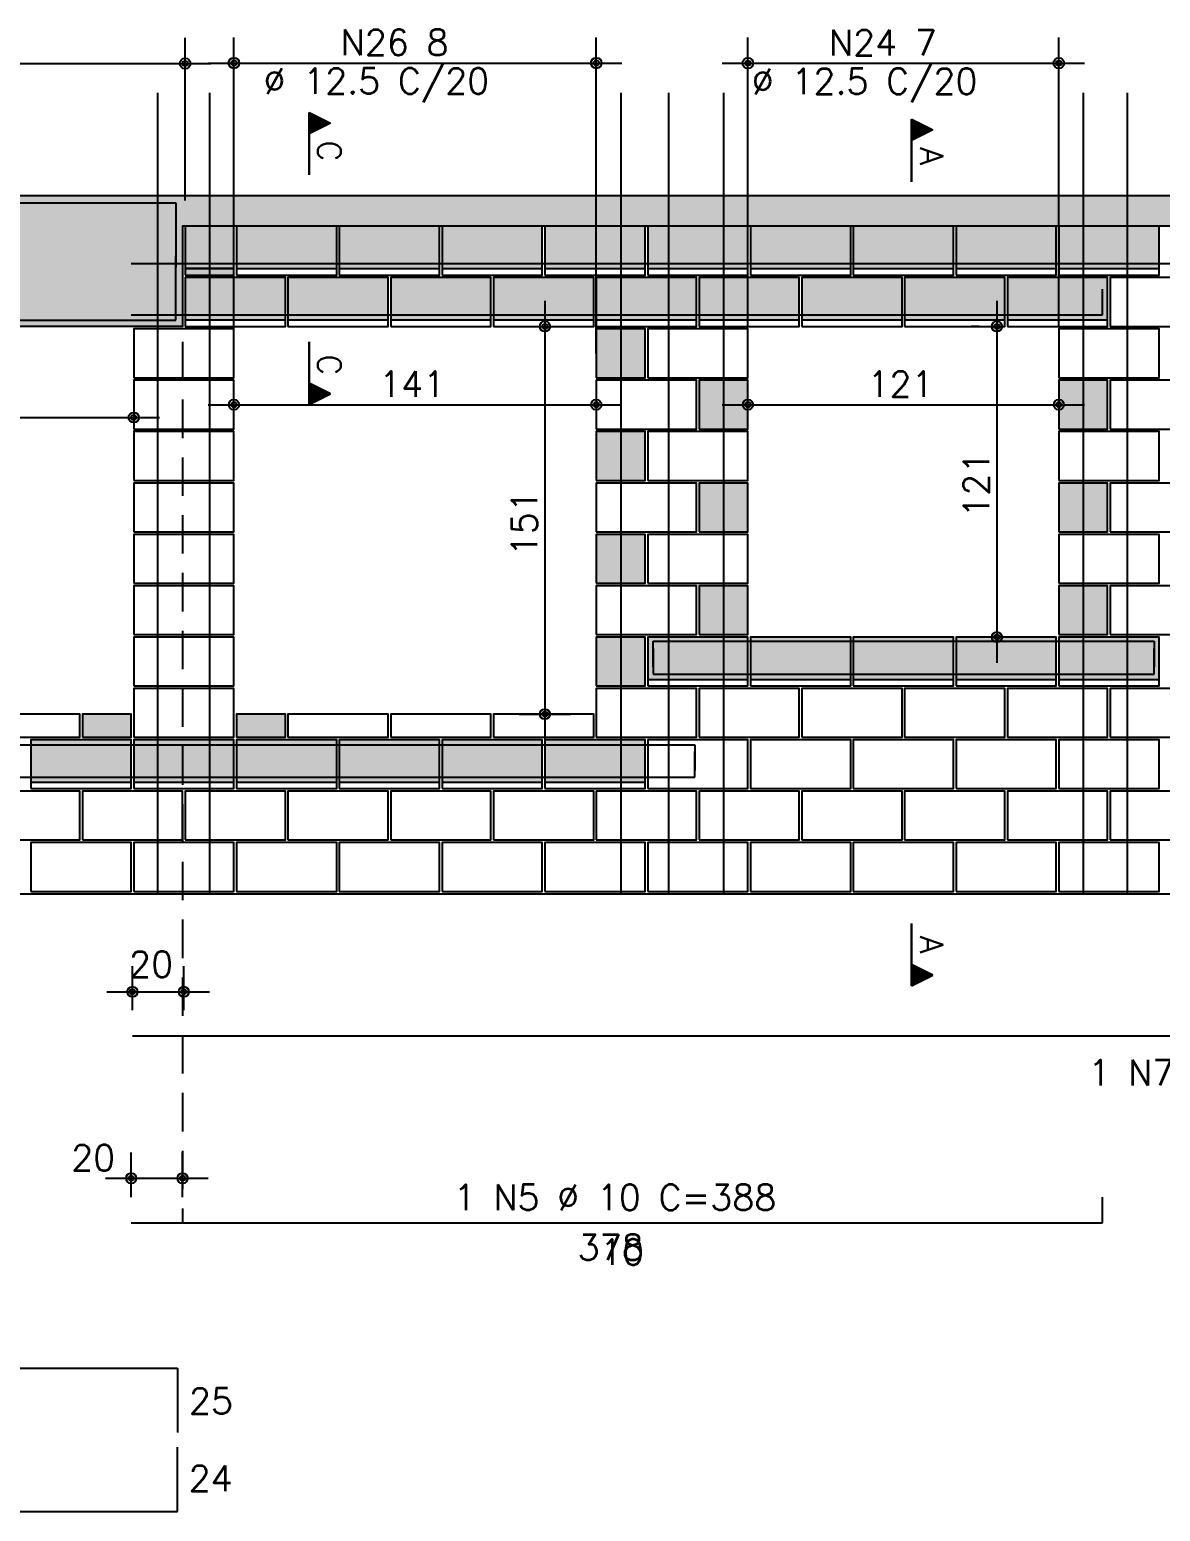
# Model space of a CAD drawing. Extents: x -2 to 121, y -2 to 61.
# Drawn here: x 13.84 to 22.64, y 29.79 to 41.33 of the extents above; entities that cross this region are included whole.
import ezdxf

# ---------------------------------------------------------------- set-up
doc = ezdxf.new("R2010")
doc.units = 0
doc.header["$MEASUREMENT"] = 0
doc.linetypes.add('ESTILO_TQS_0001', pattern=[0.45, 0.3, -0.15])
for name, color, linetype in [('PENA_01', 1, 'CONTINUOUS'), ('PENA_02', 2, 'CONTINUOUS'), ('PENA_03', 3, 'CONTINUOUS'), ('PENA_04', 4, 'CONTINUOUS'), ('PENA_05', 5, 'CONTINUOUS'), ('PENA_09', 254, 'CONTINUOUS'), ('PENA_11', 252, 'CONTINUOUS'), ('PENA_23', 50, 'CONTINUOUS')]:
    doc.layers.add(name, color=color, linetype=linetype)
doc.styles.get("Standard").update_dxf_attribs({"font": 'ROMANS.SHX'})

msp = doc.modelspace()

# ---------------------------------------------------------------- linework, layer by layer
at = {"layer": 'PENA_01', "linetype": 'Continuous'}
for p, q in [((15.047785, 39.994592), (15.047785, 41.262095)), ((15.427785, 38.804592), (15.427785, 41.265623)), ((18.247785, 38.804592), (18.247785, 41.265623)), ((19.427785, 39.004592), (19.427785, 41.264138)), ((21.847785, 39.004592), (21.847785, 41.264138)), ((7.247785, 41.062095), (15.247785, 41.062095)), ((15.227785, 41.065623), (18.447785, 41.065623)), ((19.227785, 41.064138), (22.047785, 41.064138)), ((15.047785, 39.464592), (15.427785, 39.464592)), ((15.447785, 39.464592), (16.227785, 39.464592)), ((16.247785, 39.464592), (17.027785, 39.464592)), ((17.047785, 39.464592), (17.827785, 39.464592)), ((17.847785, 39.464592), (18.627785, 39.464592)), ((18.647785, 39.464592), (19.427785, 39.464592)), ((19.447785, 39.464592), (20.227785, 39.464592)), ((20.247785, 39.464592), (21.027785, 39.464592)), ((21.047785, 39.464592), (21.827785, 39.464592)), ((21.847785, 39.464592), (22.627785, 39.464592)), ((17.847988, 39.214592), (17.847988, 35.794592)), ((21.365707, 39.214592), (21.365707, 36.394592)), ((15.047785, 39.064592), (15.827785, 39.064592)), ((15.847785, 39.064592), (16.627785, 39.064592)), ((16.647785, 39.064592), (17.427785, 39.064592)), ((17.447785, 39.064592), (18.227785, 39.064592)), ((18.037785, 39.014592), (18.047988, 39.014592)), ((18.247785, 39.064592), (19.027785, 39.064592)), ((19.047785, 39.064592), (19.827785, 39.064592)), ((19.847785, 39.064592), (20.627785, 39.064592)), ((20.647785, 39.064592), (21.427785, 39.064592)), ((21.227785, 39.014592), (21.165707, 39.014592)), ((21.447785, 39.064592), (22.227785, 39.064592)), ((15.227785, 38.404592), (18.447785, 38.404592)), ((19.227785, 38.404592), (22.047785, 38.404592)), ((7.627785, 38.304974), (14.847785, 38.304974)), ((14.647785, 38.204592), (14.647785, 38.104974)), ((21.237785, 36.594592), (21.165707, 36.594592)), ((18.647785, 36.264592), (19.427785, 36.264592)), ((19.447785, 36.264592), (20.227785, 36.264592)), ((20.247785, 36.264592), (21.027785, 36.264592)), ((21.047785, 36.264592), (21.827785, 36.264592)), ((21.847785, 36.264592), (22.627785, 36.264592)), ((17.647785, 35.994592), (18.047988, 35.994592)), ((13.847785, 35.464592), (14.627785, 35.464592)), ((14.647785, 35.464592), (15.427785, 35.464592)), ((15.447785, 35.464592), (16.227785, 35.464592)), ((16.247785, 35.464592), (17.027785, 35.464592)), ((17.047785, 35.464592), (17.827785, 35.464592)), ((17.847785, 35.464592), (18.627785, 35.464592)), ((14.637786, 33.689624), (14.637786, 34.032687)), ((15.037785, 33.689626), (15.037785, 34.032687)), ((14.437786, 33.832687), (15.237785, 33.832687)), ((14.627785, 32.231774), (14.627785, 32.579785)), ((15.027785, 32.231774), (15.027785, 32.579785)), ((14.427785, 32.379785), (15.227785, 32.379785))]:
    msp.add_line(p, q, dxfattribs=at)
at = {"layer": 'PENA_01', "linetype": 'ESTILO_TQS_0001'}
msp.add_line((15.027785, 39.794592), (15.027785, 32.031774), dxfattribs=at)
at = {"layer": 'PENA_02', "linetype": 'Continuous'}
msp.add_line((6.947785, 34.594592), (63.127785, 34.594592), dxfattribs=at)
msp.add_line((6.947785, 34.594592), (63.127785, 34.594592), dxfattribs=at)
for points in [[(6.947785, 39.794592), (6.947785, 40.034592), (63.127785, 40.034592), (63.127785, 39.794592), (62.422542, 39.794592), (62.422542, 39.014592), (55.847785, 39.014592), (55.847785, 39.794592), (54.227785, 39.794592), (54.227785, 39.014592), (47.447785, 39.014592), (47.447785, 39.794592), (15.027785, 39.794592), (15.027785, 39.014592), (7.547785, 39.014592), (7.547785, 39.794592), (6.947785, 39.794592)], [(15.047785, 39.414592), (15.427785, 39.414592), (15.427785, 39.794592), (15.047785, 39.794592), (15.047785, 39.414592)], [(15.447785, 39.414592), (16.227785, 39.414592), (16.227785, 39.794592), (15.447785, 39.794592), (15.447785, 39.414592)], [(16.247785, 39.414592), (17.027785, 39.414592), (17.027785, 39.794592), (16.247785, 39.794592), (16.247785, 39.414592)], [(17.047785, 39.414592), (17.827785, 39.414592), (17.827785, 39.794592), (17.047785, 39.794592), (17.047785, 39.414592)], [(17.847785, 39.414592), (18.627785, 39.414592), (18.627785, 39.794592), (17.847785, 39.794592), (17.847785, 39.414592)], [(18.647785, 39.414592), (19.427785, 39.414592), (19.427785, 39.794592), (18.647785, 39.794592), (18.647785, 39.414592)], [(19.447785, 39.414592), (20.227785, 39.414592), (20.227785, 39.794592), (19.447785, 39.794592), (19.447785, 39.414592)], [(20.247785, 39.414592), (21.027785, 39.414592), (21.027785, 39.794592), (20.247785, 39.794592), (20.247785, 39.414592)], [(21.047785, 39.414592), (21.827785, 39.414592), (21.827785, 39.794592), (21.047785, 39.794592), (21.047785, 39.414592)], [(21.847785, 39.414592), (22.627785, 39.414592), (22.627785, 39.794592), (21.847785, 39.794592), (21.847785, 39.414592)], [(15.047785, 39.014592), (15.827785, 39.014592), (15.827785, 39.394592), (15.047785, 39.394592), (15.047785, 39.014592)], [(15.847785, 39.014592), (16.627785, 39.014592), (16.627785, 39.394592), (15.847785, 39.394592), (15.847785, 39.014592)], [(16.647785, 39.014592), (17.427785, 39.014592), (17.427785, 39.394592), (16.647785, 39.394592), (16.647785, 39.014592)], [(17.447785, 39.014592), (18.227785, 39.014592), (18.227785, 39.394592), (17.447785, 39.394592), (17.447785, 39.014592)], [(18.247785, 39.014592), (19.027785, 39.014592), (19.027785, 39.394592), (18.247785, 39.394592), (18.247785, 39.014592)], [(19.047785, 39.014592), (19.827785, 39.014592), (19.827785, 39.394592), (19.047785, 39.394592), (19.047785, 39.014592)], [(19.847785, 39.014592), (20.627785, 39.014592), (20.627785, 39.394592), (19.847785, 39.394592), (19.847785, 39.014592)], [(20.647785, 39.014592), (21.427785, 39.014592), (21.427785, 39.394592), (20.647785, 39.394592), (20.647785, 39.014592)], [(21.447785, 39.014592), (22.227785, 39.014592), (22.227785, 39.394592), (21.447785, 39.394592), (21.447785, 39.014592)], [(22.247785, 39.014592), (23.027785, 39.014592), (23.027785, 39.394592), (22.247785, 39.394592), (22.247785, 39.014592)], [(14.647785, 38.614592), (15.427785, 38.614592), (15.427785, 38.994592), (14.647785, 38.994592), (14.647785, 38.614592)], [(18.247785, 38.614592), (18.627785, 38.614592), (18.627785, 38.994592), (18.247785, 38.994592), (18.247785, 38.614592)], [(18.647785, 38.614592), (19.427785, 38.614592), (19.427785, 38.994592), (18.647785, 38.994592), (18.647785, 38.614592)], [(21.847785, 38.614592), (22.627785, 38.614592), (22.627785, 38.994592), (21.847785, 38.994592), (21.847785, 38.614592)], [(14.647785, 38.214592), (15.427785, 38.214592), (15.427785, 38.594592), (14.647785, 38.594592), (14.647785, 38.214592)], [(18.247785, 38.214592), (19.027785, 38.214592), (19.027785, 38.594592), (18.247785, 38.594592), (18.247785, 38.214592)], [(19.047785, 38.214592), (19.427785, 38.214592), (19.427785, 38.594592), (19.047785, 38.594592), (19.047785, 38.214592)], [(21.847785, 38.214592), (22.227785, 38.214592), (22.227785, 38.594592), (21.847785, 38.594592), (21.847785, 38.214592)], [(22.247785, 38.214592), (23.027785, 38.214592), (23.027785, 38.594592), (22.247785, 38.594592), (22.247785, 38.214592)], [(14.647785, 37.814592), (15.427785, 37.814592), (15.427785, 38.194592), (14.647785, 38.194592), (14.647785, 37.814592)], [(18.247785, 37.814592), (18.627785, 37.814592), (18.627785, 38.194592), (18.247785, 38.194592), (18.247785, 37.814592)], [(18.647785, 37.814592), (19.427785, 37.814592), (19.427785, 38.194592), (18.647785, 38.194592), (18.647785, 37.814592)], [(21.847785, 37.814592), (22.627785, 37.814592), (22.627785, 38.194592), (21.847785, 38.194592), (21.847785, 37.814592)], [(14.647785, 37.414592), (15.427785, 37.414592), (15.427785, 37.794592), (14.647785, 37.794592), (14.647785, 37.414592)], [(18.247785, 37.414592), (19.027785, 37.414592), (19.027785, 37.794592), (18.247785, 37.794592), (18.247785, 37.414592)], [(19.047785, 37.414592), (19.427785, 37.414592), (19.427785, 37.794592), (19.047785, 37.794592), (19.047785, 37.414592)], [(21.847785, 37.414592), (22.227785, 37.414592), (22.227785, 37.794592), (21.847785, 37.794592), (21.847785, 37.414592)], [(22.247785, 37.414592), (23.027785, 37.414592), (23.027785, 37.794592), (22.247785, 37.794592), (22.247785, 37.414592)], [(14.647785, 37.014592), (15.427785, 37.014592), (15.427785, 37.394592), (14.647785, 37.394592), (14.647785, 37.014592)], [(18.247785, 37.014592), (18.627785, 37.014592), (18.627785, 37.394592), (18.247785, 37.394592), (18.247785, 37.014592)], [(18.647785, 37.014592), (19.427785, 37.014592), (19.427785, 37.394592), (18.647785, 37.394592), (18.647785, 37.014592)], [(21.847785, 37.014592), (22.627785, 37.014592), (22.627785, 37.394592), (21.847785, 37.394592), (21.847785, 37.014592)], [(14.647785, 36.614592), (15.427785, 36.614592), (15.427785, 36.994592), (14.647785, 36.994592), (14.647785, 36.614592)], [(18.247785, 36.614592), (19.027785, 36.614592), (19.027785, 36.994592), (18.247785, 36.994592), (18.247785, 36.614592)], [(19.047785, 36.614592), (19.427785, 36.614592), (19.427785, 36.994592), (19.047785, 36.994592), (19.047785, 36.614592)], [(21.847785, 36.614592), (22.227785, 36.614592), (22.227785, 36.994592), (21.847785, 36.994592), (21.847785, 36.614592)], [(22.247785, 36.614592), (23.027785, 36.614592), (23.027785, 36.994592), (22.247785, 36.994592), (22.247785, 36.614592)], [(14.647785, 36.214592), (15.427785, 36.214592), (15.427785, 36.594592), (14.647785, 36.594592), (14.647785, 36.214592)], [(18.247785, 36.214592), (18.627785, 36.214592), (18.627785, 36.594592), (18.247785, 36.594592), (18.247785, 36.214592)], [(18.647785, 36.214592), (19.427785, 36.214592), (19.427785, 36.594592), (18.647785, 36.594592), (18.647785, 36.214592)], [(19.447785, 36.214592), (20.227785, 36.214592), (20.227785, 36.594592), (19.447785, 36.594592), (19.447785, 36.214592)], [(20.247785, 36.214592), (21.027785, 36.214592), (21.027785, 36.594592), (20.247785, 36.594592), (20.247785, 36.214592)], [(21.047785, 36.214592), (21.827785, 36.214592), (21.827785, 36.594592), (21.047785, 36.594592), (21.047785, 36.214592)], [(21.847785, 36.214592), (22.627785, 36.214592), (22.627785, 36.594592), (21.847785, 36.594592), (21.847785, 36.214592)], [(14.647785, 35.814592), (15.427785, 35.814592), (15.427785, 36.194592), (14.647785, 36.194592), (14.647785, 35.814592)], [(18.247785, 35.814592), (19.027785, 35.814592), (19.027785, 36.194592), (18.247785, 36.194592), (18.247785, 35.814592)], [(19.047785, 35.814592), (19.827785, 35.814592), (19.827785, 36.194592), (19.047785, 36.194592), (19.047785, 35.814592)], [(19.847785, 35.814592), (20.627785, 35.814592), (20.627785, 36.194592), (19.847785, 36.194592), (19.847785, 35.814592)], [(20.647785, 35.814592), (21.427785, 35.814592), (21.427785, 36.194592), (20.647785, 36.194592), (20.647785, 35.814592)], [(21.447785, 35.814592), (22.227785, 35.814592), (22.227785, 36.194592), (21.447785, 36.194592), (21.447785, 35.814592)], [(22.247785, 35.814592), (23.027785, 35.814592), (23.027785, 36.194592), (22.247785, 36.194592), (22.247785, 35.814592)], [(13.447785, 35.814592), (14.227785, 35.814592), (14.227785, 35.994592), (13.447785, 35.994592), (13.447785, 35.814592)], [(14.247785, 35.814592), (14.627785, 35.814592), (14.627785, 35.994592), (14.247785, 35.994592), (14.247785, 35.814592)], [(15.447785, 35.814592), (15.827785, 35.814592), (15.827785, 35.994592), (15.447785, 35.994592), (15.447785, 35.814592)], [(15.847785, 35.814592), (16.627785, 35.814592), (16.627785, 35.994592), (15.847785, 35.994592), (15.847785, 35.814592)], [(16.647785, 35.814592), (17.427785, 35.814592), (17.427785, 35.994592), (16.647785, 35.994592), (16.647785, 35.814592)], [(17.447785, 35.814592), (18.227785, 35.814592), (18.227785, 35.994592), (17.447785, 35.994592), (17.447785, 35.814592)], [(13.847785, 35.414592), (14.627785, 35.414592), (14.627785, 35.794592), (13.847785, 35.794592), (13.847785, 35.414592)], [(14.647785, 35.414592), (15.427785, 35.414592), (15.427785, 35.794592), (14.647785, 35.794592), (14.647785, 35.414592)], [(15.447785, 35.414592), (16.227785, 35.414592), (16.227785, 35.794592), (15.447785, 35.794592), (15.447785, 35.414592)], [(16.247785, 35.414592), (17.027785, 35.414592), (17.027785, 35.794592), (16.247785, 35.794592), (16.247785, 35.414592)], [(17.047785, 35.414592), (17.827785, 35.414592), (17.827785, 35.794592), (17.047785, 35.794592), (17.047785, 35.414592)], [(17.847785, 35.414592), (18.627785, 35.414592), (18.627785, 35.794592), (17.847785, 35.794592), (17.847785, 35.414592)], [(18.647785, 35.414592), (19.427785, 35.414592), (19.427785, 35.794592), (18.647785, 35.794592), (18.647785, 35.414592)], [(19.447785, 35.414592), (20.227785, 35.414592), (20.227785, 35.794592), (19.447785, 35.794592), (19.447785, 35.414592)], [(20.247785, 35.414592), (21.027785, 35.414592), (21.027785, 35.794592), (20.247785, 35.794592), (20.247785, 35.414592)], [(21.047785, 35.414592), (21.827785, 35.414592), (21.827785, 35.794592), (21.047785, 35.794592), (21.047785, 35.414592)], [(21.847785, 35.414592), (22.627785, 35.414592), (22.627785, 35.794592), (21.847785, 35.794592), (21.847785, 35.414592)], [(13.447785, 35.014592), (14.227785, 35.014592), (14.227785, 35.394592), (13.447785, 35.394592), (13.447785, 35.014592)], [(14.247785, 35.014592), (15.027785, 35.014592), (15.027785, 35.394592), (14.247785, 35.394592), (14.247785, 35.014592)], [(15.047785, 35.014592), (15.827785, 35.014592), (15.827785, 35.394592), (15.047785, 35.394592), (15.047785, 35.014592)], [(15.847785, 35.014592), (16.627785, 35.014592), (16.627785, 35.394592), (15.847785, 35.394592), (15.847785, 35.014592)], [(16.647785, 35.014592), (17.427785, 35.014592), (17.427785, 35.394592), (16.647785, 35.394592), (16.647785, 35.014592)], [(17.447785, 35.014592), (18.227785, 35.014592), (18.227785, 35.394592), (17.447785, 35.394592), (17.447785, 35.014592)], [(18.247785, 35.014592), (19.027785, 35.014592), (19.027785, 35.394592), (18.247785, 35.394592), (18.247785, 35.014592)], [(19.047785, 35.014592), (19.827785, 35.014592), (19.827785, 35.394592), (19.047785, 35.394592), (19.047785, 35.014592)], [(19.847785, 35.014592), (20.627785, 35.014592), (20.627785, 35.394592), (19.847785, 35.394592), (19.847785, 35.014592)], [(20.647785, 35.014592), (21.427785, 35.014592), (21.427785, 35.394592), (20.647785, 35.394592), (20.647785, 35.014592)], [(21.447785, 35.014592), (22.227785, 35.014592), (22.227785, 35.394592), (21.447785, 35.394592), (21.447785, 35.014592)], [(22.247785, 35.014592), (23.027785, 35.014592), (23.027785, 35.394592), (22.247785, 35.394592), (22.247785, 35.014592)], [(13.847785, 34.614592), (14.627785, 34.614592), (14.627785, 34.994592), (13.847785, 34.994592), (13.847785, 34.614592)], [(14.647785, 34.614592), (15.427785, 34.614592), (15.427785, 34.994592), (14.647785, 34.994592), (14.647785, 34.614592)], [(15.447785, 34.614592), (16.227785, 34.614592), (16.227785, 34.994592), (15.447785, 34.994592), (15.447785, 34.614592)], [(16.247785, 34.614592), (17.027785, 34.614592), (17.027785, 34.994592), (16.247785, 34.994592), (16.247785, 34.614592)], [(17.047785, 34.614592), (17.827785, 34.614592), (17.827785, 34.994592), (17.047785, 34.994592), (17.047785, 34.614592)], [(17.847785, 34.614592), (18.627785, 34.614592), (18.627785, 34.994592), (17.847785, 34.994592), (17.847785, 34.614592)], [(18.647785, 34.614592), (19.427785, 34.614592), (19.427785, 34.994592), (18.647785, 34.994592), (18.647785, 34.614592)], [(19.447785, 34.614592), (20.227785, 34.614592), (20.227785, 34.994592), (19.447785, 34.994592), (19.447785, 34.614592)], [(20.247785, 34.614592), (21.027785, 34.614592), (21.027785, 34.994592), (20.247785, 34.994592), (20.247785, 34.614592)], [(21.047785, 34.614592), (21.827785, 34.614592), (21.827785, 34.994592), (21.047785, 34.994592), (21.047785, 34.614592)], [(21.847785, 34.614592), (22.627785, 34.614592), (22.627785, 34.994592), (21.847785, 34.994592), (21.847785, 34.614592)]]:
    msp.add_lwpolyline(points, dxfattribs=at)
for centre, radius in [((15.047785, 41.062095), 0.041625), ((15.047785, 41.062095), 0.02075), ((15.427785, 41.065623), 0.041625), ((15.427785, 41.065623), 0.02075), ((18.247785, 41.065623), 0.041625), ((18.247785, 41.065623), 0.02075), ((19.427785, 41.064138), 0.041625), ((19.427785, 41.064138), 0.02075), ((21.847785, 41.064138), 0.041625), ((21.847785, 41.064138), 0.02075), ((17.847988, 39.014592), 0.04), ((17.847988, 39.014592), 0.02), ((21.365707, 39.014592), 0.04), ((21.365707, 39.014592), 0.02), ((15.427785, 38.404592), 0.04), ((18.247785, 38.404592), 0.04), ((19.427785, 38.404592), 0.04), ((21.847785, 38.404592), 0.04), ((14.647785, 38.304974), 0.04), ((14.647785, 38.304974), 0.02), ((15.427785, 38.404592), 0.02), ((18.247785, 38.404592), 0.02), ((19.427785, 38.404592), 0.02), ((21.847785, 38.404592), 0.02), ((21.365707, 36.594592), 0.04), ((21.365707, 36.594592), 0.02), ((17.847988, 35.994592), 0.04), ((17.847988, 35.994592), 0.02), ((14.637786, 33.832687), 0.04), ((14.637786, 33.832687), 0.02), ((15.037785, 33.832687), 0.04), ((15.037785, 33.832687), 0.02), ((14.627785, 32.379785), 0.04), ((14.627785, 32.379785), 0.02), ((15.027785, 32.379785), 0.04), ((15.027785, 32.379785), 0.02)]:
    msp.add_circle(centre, radius, dxfattribs=at)
at = {"layer": 'PENA_03', "linetype": 'Continuous'}
for p, q in [((16.013544, 40.194188), (16.013544, 40.68057)), ((16.013544, 40.68057), (16.179477, 40.597604)), ((16.014239, 40.679442), (16.177916, 40.597604)), ((16.01424, 40.679442), (16.01424, 40.515765)), ((16.026308, 40.674188), (16.026308, 40.521019)), ((16.039072, 40.667806), (16.039072, 40.527401)), ((16.051836, 40.661424), (16.051836, 40.533783)), ((16.0646, 40.655042), (16.0646, 40.540165)), ((16.077364, 40.64866), (16.077364, 40.546547)), ((16.090128, 40.642278), (16.090128, 40.552929)), ((16.102892, 40.635896), (16.102892, 40.559311)), ((16.115656, 40.629514), (16.115656, 40.565693)), ((16.12842, 40.623132), (16.12842, 40.572075)), ((20.700793, 40.141199), (20.700793, 40.627581)), ((20.700793, 40.627581), (20.866726, 40.544615)), ((20.701488, 40.626453), (20.865165, 40.544615)), ((20.701489, 40.626453), (20.701489, 40.462776)), ((20.713557, 40.621199), (20.713557, 40.46803)), ((16.179477, 40.597604), (16.014239, 40.514985)), ((16.177916, 40.597604), (16.01424, 40.515765)), ((16.01424, 40.514985), (16.01424, 40.194188)), ((16.141184, 40.61675), (16.141184, 40.578457)), ((16.153949, 40.610368), (16.153949, 40.584839)), ((16.166713, 40.603986), (16.166713, 40.591222)), ((20.866726, 40.544615), (20.701488, 40.461996)), ((20.865165, 40.544615), (20.701489, 40.462776)), ((20.726321, 40.614817), (20.726321, 40.474412)), ((20.739085, 40.608435), (20.739085, 40.480794)), ((20.751849, 40.602053), (20.751849, 40.487176)), ((20.764613, 40.595671), (20.764613, 40.493558)), ((20.777377, 40.589289), (20.777377, 40.49994)), ((20.790141, 40.582907), (20.790141, 40.506322)), ((20.802905, 40.576525), (20.802905, 40.512704)), ((20.815669, 40.570143), (20.815669, 40.519086)), ((20.828433, 40.563761), (20.828433, 40.525468)), ((20.841198, 40.557379), (20.841198, 40.53185)), ((20.853962, 40.550997), (20.853962, 40.538233)), ((20.701489, 40.461996), (20.701489, 40.141199)), ((15.047785, 39.794592), (15.047785, 39.794592)), ((17.837785, 39.014592), (17.837785, 39.014592)), ((21.427785, 39.014592), (21.427785, 39.014592)), ((16.013544, 38.89302), (16.013544, 38.406638)), ((16.01424, 38.572223), (16.01424, 38.89302)), ((19.427785, 38.804592), (19.427785, 38.804592)), ((21.847785, 38.804592), (21.847785, 38.804592)), ((15.427785, 38.604592), (15.427785, 38.604592)), ((16.179477, 38.489604), (16.014239, 38.572223)), ((16.01424, 38.407766), (16.01424, 38.571443)), ((16.177916, 38.489604), (16.01424, 38.571443)), ((16.026308, 38.41302), (16.026308, 38.566189)), ((16.039072, 38.419402), (16.039072, 38.559807)), ((16.051836, 38.425784), (16.051836, 38.553425)), ((16.0646, 38.432166), (16.0646, 38.547043)), ((18.247785, 38.604592), (18.247785, 38.604592)), ((16.013544, 38.406638), (16.179477, 38.489604)), ((16.014239, 38.407766), (16.177916, 38.489604)), ((16.077364, 38.438548), (16.077364, 38.540661)), ((16.090128, 38.44493), (16.090128, 38.534279)), ((16.102892, 38.451312), (16.102892, 38.527897)), ((16.115656, 38.457694), (16.115656, 38.521515)), ((16.12842, 38.464076), (16.12842, 38.515133)), ((16.141184, 38.470458), (16.141184, 38.508751)), ((16.153949, 38.47684), (16.153949, 38.502369)), ((16.166713, 38.483222), (16.166713, 38.495986)), ((14.647785, 38.404592), (14.647785, 38.404592)), ((15.427785, 38.404592), (15.427785, 38.404592)), ((18.247785, 38.404592), (18.247785, 38.404592)), ((19.427785, 38.404592), (19.427785, 38.404592)), ((21.847785, 38.404592), (21.847785, 38.404592)), ((21.437785, 36.594592), (21.437785, 36.594592)), ((17.447785, 35.994592), (17.447785, 35.994592)), ((20.700793, 34.364842), (20.700793, 33.87846)), ((20.701489, 34.044045), (20.701489, 34.364842)), ((20.866726, 33.961426), (20.701488, 34.044045)), ((20.701489, 33.879588), (20.701489, 34.043265)), ((20.865165, 33.961426), (20.701489, 34.043265)), ((20.700793, 33.87846), (20.866726, 33.961426)), ((20.701488, 33.879588), (20.865165, 33.961426)), ((20.713557, 33.884842), (20.713557, 34.038011)), ((20.726321, 33.891224), (20.726321, 34.031629)), ((20.739085, 33.897606), (20.739085, 34.025247)), ((20.751849, 33.903988), (20.751849, 34.018865)), ((20.764613, 33.91037), (20.764613, 34.012483)), ((20.777377, 33.916752), (20.777377, 34.006101)), ((20.790141, 33.923134), (20.790141, 33.999719)), ((20.802905, 33.929516), (20.802905, 33.993337)), ((20.815669, 33.935898), (20.815669, 33.986955)), ((20.828433, 33.94228), (20.828433, 33.980573)), ((20.841198, 33.948662), (20.841198, 33.974191)), ((20.853962, 33.955044), (20.853962, 33.967808)), ((14.637786, 33.489624), (14.637786, 33.489624)), ((15.037785, 33.489626), (15.037785, 33.489626)), ((14.627785, 32.031774), (14.627785, 32.031774)), ((15.027785, 32.031774), (15.027785, 32.031774))]:
    msp.add_line(p, q, dxfattribs=at)
at = {"layer": 'PENA_04', "linetype": 'Continuous'}
for p, q in [((7.575583, 39.975475), (14.975583, 39.975475)), ((14.975583, 39.975475), (14.975583, 39.475475)), ((14.974918, 39.06189), (14.974918, 39.56189)), ((7.574918, 39.06189), (14.974918, 39.06189))]:
    msp.add_line(p, q, dxfattribs=at)
at = {"layer": 'PENA_05', "linetype": 'Continuous'}
for p, q in [((14.627785, 39.504509), (31.621929, 39.504598)), ((22.187785, 39.104592), (22.187785, 39.304592)), ((14.627785, 39.104592), (22.187785, 39.104592)), ((18.690257, 36.363011), (18.690257, 36.563011)), ((18.690257, 36.563011), (22.590257, 36.563011)), ((18.690257, 36.506684), (18.690257, 36.306684)), ((22.590257, 36.563011), (22.590257, 36.363011)), ((22.590257, 36.306684), (22.590257, 36.506684)), ((18.690257, 36.306684), (22.590257, 36.306684)), ((7.304108, 35.754592), (19.014108, 35.754592)), ((19.014108, 35.754592), (19.014108, 35.554592)), ((19.014108, 35.504592), (19.014108, 35.704592)), ((7.304108, 35.504592), (19.014108, 35.504592)), ((14.637786, 33.489624), (31.63193, 33.489714)), ((22.187785, 32.031774), (22.187785, 32.231774)), ((14.627785, 32.031774), (22.187785, 32.031774)), ((7.587785, 30.900458), (14.987785, 30.900458)), ((14.987785, 30.900458), (14.987785, 30.400458)), ((14.987785, 29.785731), (14.987785, 30.285731)), ((7.587785, 29.785731), (14.987785, 29.785731))]:
    msp.add_line(p, q, dxfattribs=at)
for points in [[(14.832537, 40.834592), (14.832537, 34.594592)], [(15.237785, 40.834592), (15.237785, 34.594592)], [(18.437785, 40.834592), (18.437785, 34.594592)], [(18.810234, 40.834592), (18.810234, 34.594592)], [(19.238003, 40.834592), (19.238003, 34.594592)], [(22.037785, 40.834592), (22.037785, 34.594592)], [(22.379509, 40.834592), (22.379509, 34.594592)]]:
    msp.add_lwpolyline(points, dxfattribs=at)
at = {"layer": 'PENA_09', "linetype": 'Continuous'}
for points in [[(15.047785, 39.464592), (15.427785, 39.464592), (15.427785, 39.794592), (15.047785, 39.794592), (15.047785, 39.464592)], [(15.447785, 39.464592), (16.227785, 39.464592), (16.227785, 39.794592), (15.447785, 39.794592), (15.447785, 39.464592)], [(16.247785, 39.464592), (17.027785, 39.464592), (17.027785, 39.794592), (16.247785, 39.794592), (16.247785, 39.464592)], [(17.047785, 39.464592), (17.827785, 39.464592), (17.827785, 39.794592), (17.047785, 39.794592), (17.047785, 39.464592)], [(17.847785, 39.464592), (18.627785, 39.464592), (18.627785, 39.794592), (17.847785, 39.794592), (17.847785, 39.464592)], [(18.647785, 39.464592), (19.427785, 39.464592), (19.427785, 39.794592), (18.647785, 39.794592), (18.647785, 39.464592)], [(19.447785, 39.464592), (20.227785, 39.464592), (20.227785, 39.794592), (19.447785, 39.794592), (19.447785, 39.464592)], [(20.247785, 39.464592), (21.027785, 39.464592), (21.027785, 39.794592), (20.247785, 39.794592), (20.247785, 39.464592)], [(21.047785, 39.464592), (21.827785, 39.464592), (21.827785, 39.794592), (21.047785, 39.794592), (21.047785, 39.464592)], [(21.847785, 39.464592), (22.627785, 39.464592), (22.627785, 39.794592), (21.847785, 39.794592), (21.847785, 39.464592)], [(15.047785, 39.064592), (15.827785, 39.064592), (15.827785, 39.394592), (15.047785, 39.394592), (15.047785, 39.064592)], [(15.847785, 39.064592), (16.627785, 39.064592), (16.627785, 39.394592), (15.847785, 39.394592), (15.847785, 39.064592)], [(16.647785, 39.064592), (17.427785, 39.064592), (17.427785, 39.394592), (16.647785, 39.394592), (16.647785, 39.064592)], [(17.447785, 39.064592), (18.227785, 39.064592), (18.227785, 39.394592), (17.447785, 39.394592), (17.447785, 39.064592)], [(18.247785, 39.064592), (19.027785, 39.064592), (19.027785, 39.394592), (18.247785, 39.394592), (18.247785, 39.064592)], [(19.047785, 39.064592), (19.827785, 39.064592), (19.827785, 39.394592), (19.047785, 39.394592), (19.047785, 39.064592)], [(19.847785, 39.064592), (20.627785, 39.064592), (20.627785, 39.394592), (19.847785, 39.394592), (19.847785, 39.064592)], [(20.647785, 39.064592), (21.427785, 39.064592), (21.427785, 39.394592), (20.647785, 39.394592), (20.647785, 39.064592)], [(21.447785, 39.064592), (22.227785, 39.064592), (22.227785, 39.394592), (21.447785, 39.394592), (21.447785, 39.064592)], [(18.647785, 36.264592), (19.427785, 36.264592), (19.427785, 36.594592), (18.647785, 36.594592), (18.647785, 36.264592)], [(19.447785, 36.264592), (20.227785, 36.264592), (20.227785, 36.594592), (19.447785, 36.594592), (19.447785, 36.264592)], [(20.247785, 36.264592), (21.027785, 36.264592), (21.027785, 36.594592), (20.247785, 36.594592), (20.247785, 36.264592)], [(21.047785, 36.264592), (21.827785, 36.264592), (21.827785, 36.594592), (21.047785, 36.594592), (21.047785, 36.264592)], [(21.847785, 36.264592), (22.627785, 36.264592), (22.627785, 36.594592), (21.847785, 36.594592), (21.847785, 36.264592)], [(13.847785, 35.464592), (14.627785, 35.464592), (14.627785, 35.794592), (13.847785, 35.794592), (13.847785, 35.464592)], [(14.647785, 35.464592), (15.427785, 35.464592), (15.427785, 35.794592), (14.647785, 35.794592), (14.647785, 35.464592)], [(15.447785, 35.464592), (16.227785, 35.464592), (16.227785, 35.794592), (15.447785, 35.794592), (15.447785, 35.464592)], [(16.247785, 35.464592), (17.027785, 35.464592), (17.027785, 35.794592), (16.247785, 35.794592), (16.247785, 35.464592)], [(17.047785, 35.464592), (17.827785, 35.464592), (17.827785, 35.794592), (17.047785, 35.794592), (17.047785, 35.464592)], [(17.847785, 35.464592), (18.627785, 35.464592), (18.627785, 35.794592), (17.847785, 35.794592), (17.847785, 35.464592)]]:
    msp.add_lwpolyline(points, dxfattribs=at)
for points in [[(15.047785, 39.464592), (15.427785, 39.464592), (15.427785, 39.794592)], [(15.047785, 39.464592), (15.427785, 39.794592), (15.047785, 39.794592)], [(15.047785, 39.464592), (15.047785, 39.794592), (15.047785, 39.464592)], [(15.447785, 39.464592), (16.227785, 39.464592), (16.227785, 39.794592)], [(15.447785, 39.464592), (16.227785, 39.794592), (15.447785, 39.794592)], [(15.447785, 39.464592), (15.447785, 39.794592), (15.447785, 39.464592)], [(16.247785, 39.464592), (17.027785, 39.464592), (17.027785, 39.794592)], [(16.247785, 39.464592), (17.027785, 39.794592), (16.247785, 39.794592)], [(16.247785, 39.464592), (16.247785, 39.794592), (16.247785, 39.464592)], [(17.047785, 39.464592), (17.827785, 39.464592), (17.827785, 39.794592)], [(17.047785, 39.464592), (17.827785, 39.794592), (17.047785, 39.794592)], [(17.047785, 39.464592), (17.047785, 39.794592), (17.047785, 39.464592)], [(17.847785, 39.464592), (18.627785, 39.464592), (18.627785, 39.794592)], [(17.847785, 39.464592), (18.627785, 39.794592), (17.847785, 39.794592)], [(17.847785, 39.464592), (17.847785, 39.794592), (17.847785, 39.464592)], [(18.647785, 39.464592), (19.427785, 39.464592), (19.427785, 39.794592)], [(18.647785, 39.464592), (19.427785, 39.794592), (18.647785, 39.794592)], [(18.647785, 39.464592), (18.647785, 39.794592), (18.647785, 39.464592)], [(19.447785, 39.464592), (20.227785, 39.464592), (20.227785, 39.794592)], [(19.447785, 39.464592), (20.227785, 39.794592), (19.447785, 39.794592)], [(19.447785, 39.464592), (19.447785, 39.794592), (19.447785, 39.464592)], [(20.247785, 39.464592), (21.027785, 39.464592), (21.027785, 39.794592)], [(20.247785, 39.464592), (21.027785, 39.794592), (20.247785, 39.794592)], [(20.247785, 39.464592), (20.247785, 39.794592), (20.247785, 39.464592)], [(21.047785, 39.464592), (21.827785, 39.464592), (21.827785, 39.794592)], [(21.047785, 39.464592), (21.827785, 39.794592), (21.047785, 39.794592)], [(21.047785, 39.464592), (21.047785, 39.794592), (21.047785, 39.464592)], [(21.847785, 39.464592), (22.627785, 39.464592), (22.627785, 39.794592)], [(21.847785, 39.464592), (22.627785, 39.794592), (21.847785, 39.794592)], [(21.847785, 39.464592), (21.847785, 39.794592), (21.847785, 39.464592)], [(15.047785, 39.064592), (15.827785, 39.064592), (15.827785, 39.394592)], [(15.047785, 39.064592), (15.827785, 39.394592), (15.047785, 39.394592)], [(15.047785, 39.064592), (15.047785, 39.394592), (15.047785, 39.064592)], [(15.847785, 39.064592), (16.627785, 39.064592), (16.627785, 39.394592)], [(15.847785, 39.064592), (16.627785, 39.394592), (15.847785, 39.394592)], [(15.847785, 39.064592), (15.847785, 39.394592), (15.847785, 39.064592)], [(16.647785, 39.064592), (17.427785, 39.064592), (17.427785, 39.394592)], [(16.647785, 39.064592), (17.427785, 39.394592), (16.647785, 39.394592)], [(16.647785, 39.064592), (16.647785, 39.394592), (16.647785, 39.064592)], [(17.447785, 39.064592), (18.227785, 39.064592), (18.227785, 39.394592)], [(17.447785, 39.064592), (18.227785, 39.394592), (17.447785, 39.394592)], [(17.447785, 39.064592), (17.447785, 39.394592), (17.447785, 39.064592)], [(18.247785, 39.064592), (19.027785, 39.064592), (19.027785, 39.394592)], [(18.247785, 39.064592), (19.027785, 39.394592), (18.247785, 39.394592)], [(18.247785, 39.064592), (18.247785, 39.394592), (18.247785, 39.064592)], [(19.047785, 39.064592), (19.827785, 39.064592), (19.827785, 39.394592)], [(19.047785, 39.064592), (19.827785, 39.394592), (19.047785, 39.394592)], [(19.047785, 39.064592), (19.047785, 39.394592), (19.047785, 39.064592)], [(19.847785, 39.064592), (20.627785, 39.064592), (20.627785, 39.394592)], [(19.847785, 39.064592), (20.627785, 39.394592), (19.847785, 39.394592)], [(19.847785, 39.064592), (19.847785, 39.394592), (19.847785, 39.064592)], [(20.647785, 39.064592), (21.427785, 39.064592), (21.427785, 39.394592)], [(20.647785, 39.064592), (21.427785, 39.394592), (20.647785, 39.394592)], [(20.647785, 39.064592), (20.647785, 39.394592), (20.647785, 39.064592)], [(21.447785, 39.064592), (22.227785, 39.064592), (22.227785, 39.394592)], [(21.447785, 39.064592), (22.227785, 39.394592), (21.447785, 39.394592)], [(21.447785, 39.064592), (21.447785, 39.394592), (21.447785, 39.064592)], [(18.647785, 36.264592), (19.427785, 36.264592), (19.427785, 36.594592)], [(18.647785, 36.264592), (19.427785, 36.594592), (18.647785, 36.594592)], [(18.647785, 36.264592), (18.647785, 36.594592), (18.647785, 36.264592)], [(19.447785, 36.264592), (20.227785, 36.264592), (20.227785, 36.594592)], [(19.447785, 36.264592), (20.227785, 36.594592), (19.447785, 36.594592)], [(19.447785, 36.264592), (19.447785, 36.594592), (19.447785, 36.264592)], [(20.247785, 36.264592), (21.027785, 36.264592), (21.027785, 36.594592)], [(20.247785, 36.264592), (21.027785, 36.594592), (20.247785, 36.594592)], [(20.247785, 36.264592), (20.247785, 36.594592), (20.247785, 36.264592)], [(21.047785, 36.264592), (21.827785, 36.264592), (21.827785, 36.594592)], [(21.047785, 36.264592), (21.827785, 36.594592), (21.047785, 36.594592)], [(21.047785, 36.264592), (21.047785, 36.594592), (21.047785, 36.264592)], [(21.847785, 36.264592), (22.627785, 36.264592), (22.627785, 36.594592)], [(21.847785, 36.264592), (22.627785, 36.594592), (21.847785, 36.594592)], [(21.847785, 36.264592), (21.847785, 36.594592), (21.847785, 36.264592)], [(13.847785, 35.464592), (14.627785, 35.464592), (14.627785, 35.794592)], [(13.847785, 35.464592), (14.627785, 35.794592), (13.847785, 35.794592)], [(13.847785, 35.464592), (13.847785, 35.794592), (13.847785, 35.464592)], [(14.647785, 35.464592), (15.427785, 35.464592), (15.427785, 35.794592)], [(14.647785, 35.464592), (15.427785, 35.794592), (14.647785, 35.794592)], [(14.647785, 35.464592), (14.647785, 35.794592), (14.647785, 35.464592)], [(15.447785, 35.464592), (16.227785, 35.464592), (16.227785, 35.794592)], [(15.447785, 35.464592), (16.227785, 35.794592), (15.447785, 35.794592)], [(15.447785, 35.464592), (15.447785, 35.794592), (15.447785, 35.464592)], [(16.247785, 35.464592), (17.027785, 35.464592), (17.027785, 35.794592)], [(16.247785, 35.464592), (17.027785, 35.794592), (16.247785, 35.794592)], [(16.247785, 35.464592), (16.247785, 35.794592), (16.247785, 35.464592)], [(17.047785, 35.464592), (17.827785, 35.464592), (17.827785, 35.794592)], [(17.047785, 35.464592), (17.827785, 35.794592), (17.047785, 35.794592)], [(17.047785, 35.464592), (17.047785, 35.794592), (17.047785, 35.464592)], [(17.847785, 35.464592), (18.627785, 35.464592), (18.627785, 35.794592)], [(17.847785, 35.464592), (18.627785, 35.794592), (17.847785, 35.794592)], [(17.847785, 35.464592), (17.847785, 35.794592), (17.847785, 35.464592)]]:
    msp.add_solid(points, dxfattribs=at)
at = {"layer": 'PENA_11', "linetype": 'Continuous'}
for points in [[(7.547785, 39.794592), (6.947785, 39.794592), (63.127785, 40.034592)], [(63.127785, 40.034592), (6.947785, 39.794592), (6.947785, 40.034592)], [(15.027785, 39.794592), (7.547785, 39.794592), (63.127785, 40.034592)], [(63.127785, 40.034592), (47.447785, 39.794592), (15.027785, 39.794592)], [(15.027785, 39.014592), (7.547785, 39.014592), (15.027785, 39.794592)], [(7.547785, 39.014592), (7.547785, 39.794592), (15.027785, 39.794592)]]:
    msp.add_solid(points, dxfattribs=at)
at = {"layer": 'PENA_23', "linetype": 'Continuous'}
for points in [[(15.047785, 39.414592), (15.427785, 39.414592), (15.427785, 39.464592), (15.047785, 39.464592), (15.047785, 39.414592)], [(18.247785, 38.614592), (18.627785, 38.614592), (18.627785, 38.994592), (18.247785, 38.994592), (18.247785, 38.614592)], [(19.047785, 38.214592), (19.427785, 38.214592), (19.427785, 38.594592), (19.047785, 38.594592), (19.047785, 38.214592)], [(21.847785, 38.214592), (22.227785, 38.214592), (22.227785, 38.594592), (21.847785, 38.594592), (21.847785, 38.214592)], [(18.247785, 37.814592), (18.627785, 37.814592), (18.627785, 38.194592), (18.247785, 38.194592), (18.247785, 37.814592)], [(19.047785, 37.414592), (19.427785, 37.414592), (19.427785, 37.794592), (19.047785, 37.794592), (19.047785, 37.414592)], [(21.847785, 37.414592), (22.227785, 37.414592), (22.227785, 37.794592), (21.847785, 37.794592), (21.847785, 37.414592)], [(18.247785, 37.014592), (18.627785, 37.014592), (18.627785, 37.394592), (18.247785, 37.394592), (18.247785, 37.014592)], [(19.047785, 36.614592), (19.427785, 36.614592), (19.427785, 36.994592), (19.047785, 36.994592), (19.047785, 36.614592)], [(21.847785, 36.614592), (22.227785, 36.614592), (22.227785, 36.994592), (21.847785, 36.994592), (21.847785, 36.614592)], [(18.247785, 36.214592), (18.627785, 36.214592), (18.627785, 36.594592), (18.247785, 36.594592), (18.247785, 36.214592)], [(14.247785, 35.814592), (14.627785, 35.814592), (14.627785, 35.994592), (14.247785, 35.994592), (14.247785, 35.814592)], [(14.247785, 35.814592), (14.627785, 35.814592), (14.627785, 35.994592), (14.247785, 35.994592), (14.247785, 35.814592)], [(15.447785, 35.814592), (15.827785, 35.814592), (15.827785, 35.994592), (15.447785, 35.994592), (15.447785, 35.814592)], [(15.447785, 35.814592), (15.827785, 35.814592), (15.827785, 35.994592), (15.447785, 35.994592), (15.447785, 35.814592)]]:
    msp.add_lwpolyline(points, dxfattribs=at)
for points in [[(15.047785, 39.414592), (15.427785, 39.414592), (15.427785, 39.464592)], [(15.047785, 39.414592), (15.427785, 39.464592), (15.047785, 39.464592)], [(15.047785, 39.414592), (15.047785, 39.464592), (15.047785, 39.414592)], [(18.247785, 38.614592), (18.627785, 38.614592), (18.627785, 38.994592)], [(18.247785, 38.614592), (18.627785, 38.994592), (18.247785, 38.994592)], [(18.247785, 38.614592), (18.247785, 38.994592), (18.247785, 38.614592)], [(19.047785, 38.214592), (19.427785, 38.214592), (19.427785, 38.594592)], [(19.047785, 38.214592), (19.427785, 38.594592), (19.047785, 38.594592)], [(19.047785, 38.214592), (19.047785, 38.594592), (19.047785, 38.214592)], [(21.847785, 38.214592), (22.227785, 38.214592), (22.227785, 38.594592)], [(21.847785, 38.214592), (22.227785, 38.594592), (21.847785, 38.594592)], [(21.847785, 38.214592), (21.847785, 38.594592), (21.847785, 38.214592)], [(18.247785, 37.814592), (18.627785, 37.814592), (18.627785, 38.194592)], [(18.247785, 37.814592), (18.627785, 38.194592), (18.247785, 38.194592)], [(18.247785, 37.814592), (18.247785, 38.194592), (18.247785, 37.814592)], [(19.047785, 37.414592), (19.427785, 37.414592), (19.427785, 37.794592)], [(19.047785, 37.414592), (19.427785, 37.794592), (19.047785, 37.794592)], [(19.047785, 37.414592), (19.047785, 37.794592), (19.047785, 37.414592)], [(21.847785, 37.414592), (22.227785, 37.414592), (22.227785, 37.794592)], [(21.847785, 37.414592), (22.227785, 37.794592), (21.847785, 37.794592)], [(21.847785, 37.414592), (21.847785, 37.794592), (21.847785, 37.414592)], [(18.247785, 37.014592), (18.627785, 37.014592), (18.627785, 37.394592)], [(18.247785, 37.014592), (18.627785, 37.394592), (18.247785, 37.394592)], [(18.247785, 37.014592), (18.247785, 37.394592), (18.247785, 37.014592)], [(19.047785, 36.614592), (19.427785, 36.614592), (19.427785, 36.994592)], [(19.047785, 36.614592), (19.427785, 36.994592), (19.047785, 36.994592)], [(19.047785, 36.614592), (19.047785, 36.994592), (19.047785, 36.614592)], [(21.847785, 36.614592), (22.227785, 36.614592), (22.227785, 36.994592)], [(21.847785, 36.614592), (22.227785, 36.994592), (21.847785, 36.994592)], [(21.847785, 36.614592), (21.847785, 36.994592), (21.847785, 36.614592)], [(18.247785, 36.214592), (18.627785, 36.214592), (18.627785, 36.594592)], [(18.247785, 36.214592), (18.627785, 36.594592), (18.247785, 36.594592)], [(18.247785, 36.214592), (18.247785, 36.594592), (18.247785, 36.214592)], [(14.247785, 35.814592), (14.627785, 35.814592), (14.627785, 35.994592)], [(14.247785, 35.814592), (14.627785, 35.994592), (14.247785, 35.994592)], [(14.247785, 35.814592), (14.247785, 35.994592), (14.247785, 35.814592)], [(14.247785, 35.814592), (14.627785, 35.814592), (14.627785, 35.994592)], [(14.247785, 35.814592), (14.627785, 35.994592), (14.247785, 35.994592)], [(14.247785, 35.814592), (14.247785, 35.994592), (14.247785, 35.814592)], [(15.447785, 35.814592), (15.827785, 35.814592), (15.827785, 35.994592)], [(15.447785, 35.814592), (15.827785, 35.994592), (15.447785, 35.994592)], [(15.447785, 35.814592), (15.447785, 35.994592), (15.447785, 35.814592)], [(15.447785, 35.814592), (15.827785, 35.814592), (15.827785, 35.994592)], [(15.447785, 35.814592), (15.827785, 35.994592), (15.447785, 35.994592)], [(15.447785, 35.814592), (15.447785, 35.994592), (15.447785, 35.814592)]]:
    msp.add_solid(points, dxfattribs=at)

# ---------------------------------------------------------------- texts
at = {"layer": 'PENA_03', "linetype": 'Continuous'}
for s, p in [('N26 8', (16.257785, 41.125623)), ('N24 7', (20.057785, 41.124138)), ('%%c 12.5 C/20', (15.657785, 40.825623)), ('%%c 12.5 C/20', (19.457785, 40.824138)), ('141', (16.557785, 38.464592)), ('121', (20.357785, 38.464592)), ('20', (14.611265, 33.946814)), ('1 N7 %%c 10 C=850', (22.077638, 33.102455)), ('20', (14.161118, 32.439785)), ('1 N5 %%c 10 C=388', (17.137785, 32.131774)), ('378', (18.102785, 31.741774)), ('10', (18.277507, 31.705565)), ('25', (15.077785, 30.545458)), ('24', (15.075285, 29.941981))]:
    msp.add_text(s, height=0.2, dxfattribs=at).set_placement(p)
for s, height, rotation, p in [('C', 0.18, 270, (16.080573, 40.462171)), ('A', 0.18, 270, (20.767822, 40.409182)), ('C', 0.18, 270, (16.080573, 38.796466)), ('121', 0.2, 90, (21.305707, 37.524592)), ('151', 0.2, 90, (17.787988, 37.224592)), ('A', 0.18, 270, (20.767822, 34.268288))]:
    msp.add_text(s, height=height, rotation=rotation, dxfattribs=at).set_placement(p)

doc.saveas('drawing.dxf')
